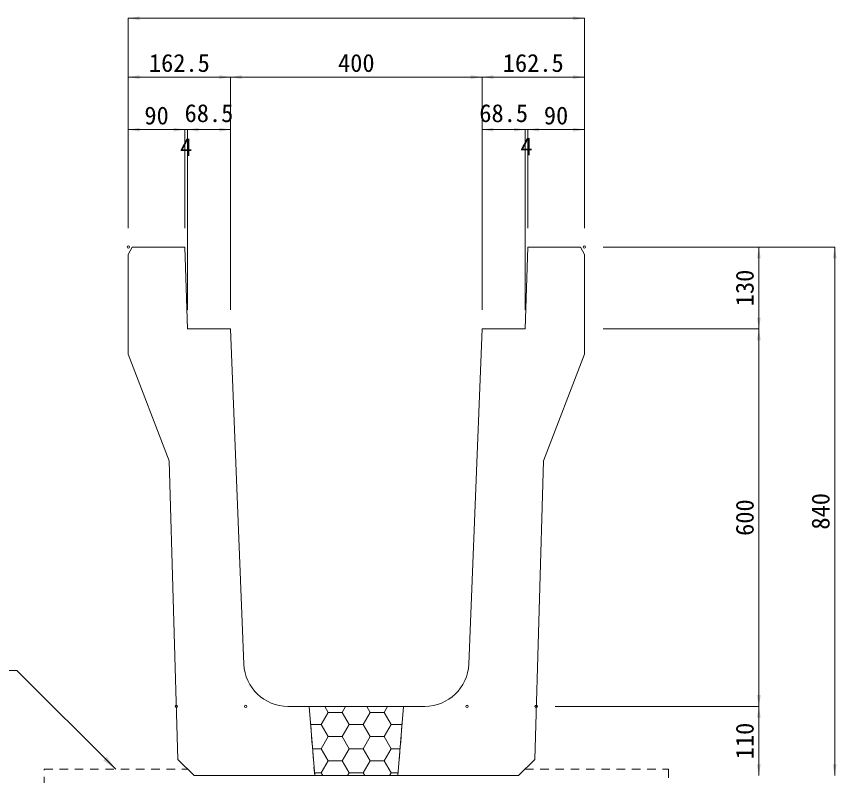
# Model space of a CAD drawing. Units: millimetres at full size; some dimension numbers follow another scale. Extents: x 190759 to 276146, y -52712 to -16236.
# Drawn here: x 243499 to 244802, y -48620 to -47414 of the extents above; entities that cross this region are included whole.
import ezdxf
from ezdxf.enums import TextEntityAlignment as Align

# ---------------------------------------------------------------- set-up
doc = ezdxf.new("R2010")
doc.units = ezdxf.units.MM
doc.header["$LTSCALE"] = 18
doc.linetypes.add('USER1', pattern=[1.35, 0.75, -0.6])
for name, color, linetype, lineweight in [('寸法線', 7, 'Continuous', 9), ('本体', 2, 'Continuous', 13), ('補助線', 8, 'Continuous', 13), ('ﾊｯﾁﾝｸﾞ', 7, 'Continuous', 5)]:
    doc.layers.add(name, color=color, linetype=linetype, lineweight=lineweight)
doc.styles.add('ＭＳ ゴシック', font='')
doc.styles.get('ＭＳ ゴシック').set_extended_font_data('MS Gothic')

# ---------------------------------------------------------------- blocks, each defined once
blk = doc.blocks.new('filled_arrow')
at = {"color": 0, "linetype": 'Continuous', "lineweight": -2}
blk.add_solid([(7.5, 1.25), (0, 0), (7.5, -1.25)], dxfattribs=at)

msp = doc.modelspace()

# ---------------------------------------------------------------- linework, layer by layer
at = {"layer": '寸法線'}
for p, q in [((243676.48, -47416.62), (244401.49, -47416.62)), ((243676.48, -47750.17), (243676.48, -47416.62)), ((244401.49, -47750.17), (244401.49, -47416.62)), ((243676.48, -47510.06), (243838.98, -47510.06)), ((243676.48, -47750.17), (243676.48, -47510.06)), ((243838.98, -47510.06), (244238.99, -47510.06)), ((243838.98, -47880.17), (243838.98, -47510.06)), ((243838.98, -47880.17), (243838.98, -47510.06)), ((244238.99, -47880.17), (244238.99, -47510.06)), ((244238.99, -47510.06), (244401.49, -47510.06)), ((244238.99, -47880.17), (244238.99, -47510.06)), ((244401.49, -47750.17), (244401.49, -47510.06)), ((243676.48, -47593.58), (243766.48, -47593.58)), ((243676.48, -47750.17), (243676.48, -47593.58)), ((243730.48, -47593.58), (243806.48, -47593.58)), ((243766.48, -47750.17), (243766.48, -47593.58)), ((243766.48, -47750.17), (243766.48, -47593.58)), ((243770.48, -47880.17), (243770.48, -47593.58)), ((243770.48, -47593.58), (243838.98, -47593.58)), ((243770.48, -47880.17), (243770.48, -47593.58)), ((243838.98, -47880.17), (243838.98, -47593.58)), ((244238.99, -47593.58), (244307.49, -47593.58)), ((244238.99, -47880.17), (244238.99, -47593.58)), ((244271.49, -47593.58), (244347.49, -47593.58)), ((244307.49, -47880.17), (244307.49, -47593.58)), ((244307.49, -47880.17), (244307.49, -47593.58)), ((244311.49, -47750.17), (244311.49, -47593.58)), ((244311.49, -47593.58), (244401.49, -47593.58)), ((244311.49, -47750.17), (244311.49, -47593.58)), ((244401.49, -47750.17), (244401.49, -47593.58)), ((244431.49, -47780.17), (244678.86, -47780.17)), ((244431.49, -47780.17), (244799.42, -47780.17)), ((244678.86, -47910.17), (244678.86, -47780.17)), ((244799.42, -48620.18), (244799.42, -47780.17)), ((244431.49, -47910.17), (244678.86, -47910.17)), ((244431.49, -47910.17), (244678.86, -47910.17)), ((244678.86, -48510.17), (244678.86, -47910.17)), ((244354.99, -48510.17), (244678.86, -48510.17)), ((244354.99, -48510.17), (244678.86, -48510.17)), ((244678.86, -48620.18), (244678.86, -48510.17))]:
    msp.add_line(p, q, dxfattribs=at)
msp.add_lwpolyline([(243656.5, -48610.17), (243499.6, -48453.27), (243283.48, -48453.27)], dxfattribs=at)
at = {"layer": '本体'}
for p, q in [((243676.48, -47792.17), (243682.48, -47780.17)), ((243682.48, -47780.17), (243766.48, -47780.17)), ((243766.48, -47780.17), (243770.48, -47910.17)), ((244311.49, -47780.17), (244307.49, -47910.17)), ((244395.49, -47780.17), (244311.49, -47780.17)), ((244401.49, -47792.17), (244395.49, -47780.17)), ((243676.48, -47950.17), (243676.48, -47792.17)), ((244401.49, -47950.17), (244401.49, -47792.17)), ((243770.48, -47910.17), (243838.98, -47910.17)), ((243860.3, -48442.97), (243838.98, -47910.17)), ((244217.67, -48442.97), (244238.99, -47910.17)), ((244307.49, -47910.17), (244238.99, -47910.17)), ((243741.48, -48120.17), (243676.48, -47950.17)), ((244336.49, -48120.17), (244401.49, -47950.17)), ((243755.48, -48594.66), (243741.48, -48120.17)), ((244336.49, -48120.17), (244322.49, -48594.66)), ((244147.73, -48510.17), (243930.24, -48510.17)), ((243780.98, -48620.17), (243755.48, -48594.66)), ((244296.98, -48620.17), (244322.49, -48594.66)), ((243780.98, -48620.17), (244296.98, -48620.17))]:
    msp.add_line(p, q, dxfattribs=at)
at = {"layer": '本体', "linetype": 'USER1', "lineweight": 9}
for p, q in [((243972.78, -48620.17), (243963.98, -48510.17)), ((244113.98, -48510.17), (244105.18, -48620.17))]:
    msp.add_line(p, q, dxfattribs=at)
at = {"layer": '本体'}
for centre, start, end in [((243930.24, -48440.17), 182.29062, 270), ((244147.73, -48440.17), 270, 357.70938)]:
    msp.add_arc(centre, 70, start, end, dxfattribs=at)
at = {"layer": '補助線'}
msp.add_lwpolyline([(243963.98, -48510.17), (244113.98, -48510.17), (244105.18, -48620.17), (243972.78, -48620.17)], close=True, dxfattribs=at)
for centre in [(243676.48, -47780.17), (244401.49, -47780.17), (243752.98, -48510.17), (243862.98, -48510.17), (244214.99, -48510.17), (244324.99, -48510.17)]:
    msp.add_circle(centre, 2, dxfattribs=at)
at = {"layer": 'ﾊｯﾁﾝｸﾞ'}
for p, q in [((243994.31, -48519.68), (243988.82, -48510.17)), ((244016.53, -48519.68), (244022.02, -48510.17)), ((244060.98, -48519.68), (244055.49, -48510.17)), ((244083.21, -48519.68), (244088.7, -48510.17)), ((243983.19, -48538.93), (243994.31, -48519.68)), ((243994.31, -48519.68), (244016.53, -48519.68)), ((244027.64, -48538.93), (244016.53, -48519.68)), ((244049.87, -48538.93), (244060.98, -48519.68)), ((244060.98, -48519.68), (244083.21, -48519.68)), ((244094.32, -48538.93), (244083.21, -48519.68)), ((243966.29, -48538.93), (243983.19, -48538.93)), ((243994.31, -48558.17), (243983.19, -48538.93)), ((244016.53, -48558.17), (244027.64, -48538.93)), ((244027.64, -48538.93), (244049.87, -48538.93)), ((244060.98, -48558.17), (244049.87, -48538.93)), ((244083.21, -48558.17), (244094.32, -48538.93)), ((244094.32, -48538.93), (244111.68, -48538.93)), ((243983.19, -48577.42), (243994.31, -48558.17)), ((243994.31, -48558.17), (244016.53, -48558.17)), ((244027.64, -48577.42), (244016.53, -48558.17)), ((244049.87, -48577.42), (244060.98, -48558.17)), ((244060.98, -48558.17), (244083.21, -48558.17)), ((244094.32, -48577.42), (244083.21, -48558.17)), ((243969.36, -48577.42), (243983.19, -48577.42)), ((243994.31, -48596.67), (243983.19, -48577.42)), ((244016.53, -48596.67), (244027.64, -48577.42)), ((244027.64, -48577.42), (244049.87, -48577.42)), ((244060.98, -48596.67), (244049.87, -48577.42)), ((244083.21, -48596.67), (244094.32, -48577.42)), ((244094.32, -48577.42), (244108.6, -48577.42)), ((243983.19, -48615.91), (243994.31, -48596.67)), ((243994.31, -48596.67), (244016.53, -48596.67)), ((244027.64, -48615.91), (244016.53, -48596.67)), ((244049.87, -48615.91), (244060.98, -48596.67)), ((244060.98, -48596.67), (244083.21, -48596.67)), ((244094.32, -48615.91), (244083.21, -48596.67)), ((243972.44, -48615.91), (243983.19, -48615.91)), ((243985.65, -48620.17), (243983.19, -48615.91)), ((244025.19, -48620.17), (244027.64, -48615.91)), ((244027.64, -48615.91), (244049.87, -48615.91)), ((244052.33, -48620.17), (244049.87, -48615.91)), ((244091.86, -48620.17), (244094.32, -48615.91)), ((244094.32, -48615.91), (244105.53, -48615.91))]:
    msp.add_line(p, q, dxfattribs=at)
at = {"layer": 'ﾊｯﾁﾝｸﾞ', "linetype": 'USER1', "lineweight": 9}
msp.add_lwpolyline([(244306.99, -48610.17), (244534.99, -48610.17), (244534.99, -48830.16), (243542.73, -48830.16), (243542.91, -48610.17), (243770.98, -48610.17)], dxfattribs=at)

# ---------------------------------------------------------------- block references
at = {"layer": '寸法線', "xscale": 2.4, "yscale": 2.4}
for p in [(243676.48, -47416.62), (243676.48, -47510.06), (243838.98, -47510.06), (244238.99, -47510.06), (243676.48, -47593.58), (243770.48, -47593.58), (243770.48, -47593.58), (244238.99, -47593.58), (244311.49, -47593.58), (244311.49, -47593.58)]:
    msp.add_blockref('filled_arrow', p, dxfattribs=at)
at = {"layer": '寸法線'}
for p, xscale, yscale, rotation in [((244401.49, -47416.62), 2.4, 2.4, 180), ((243838.98, -47510.06), 2.4, 2.4, 180), ((244238.99, -47510.06), 2.4, 2.4, 180), ((244401.49, -47510.06), 2.4, 2.4, 180), ((243766.48, -47593.58), 2.4, 2.4, 180), ((243766.48, -47593.58), 2.4, 2.4, 180), ((243838.98, -47593.58), 2.4, 2.4, 180), ((244307.49, -47593.58), 2.4, 2.4, 180), ((244307.49, -47593.58), 2.4, 2.4, 180), ((244401.49, -47593.58), 2.4, 2.4, 180), ((244678.86, -47780.17), 2.4, 2.4, 270), ((244799.42, -47780.17), 2.4, 2.4, 270), ((244678.86, -47910.17), 2.4, 2.4, 90), ((244678.86, -47910.17), 2.4, 2.4, 270), ((244678.86, -48510.17), 2.4, 2.4, 90), ((244678.86, -48510.17), 2.4, 2.4, 270), ((243656.5, -48610.17), 3.2, 3.2, 135), ((244678.86, -48620.18), 2.4, 2.4, 90), ((244799.42, -48620.18), 2.4, 2.4, 90)]:
    msp.add_blockref('filled_arrow', p, dxfattribs=dict(at, xscale=xscale, yscale=yscale, rotation=rotation))

# ---------------------------------------------------------------- texts
at = {"layer": '寸法線', "style": 'ＭＳ ゴシック'}
for s, p in [('162.5', (243757.73, -47487.56)), ('400', (244038.98, -47487.56)), ('162.5', (244320.24, -47487.56)), ('90', (243721.48, -47571.08)), ('68.5', (243804.73, -47567.33)), ('68.5', (244273.24, -47567.33)), ('90', (244356.49, -47571.08)), ('4', (243768.48, -47621.13)), ('4', (244309.49, -47620.09))]:
    msp.add_text(s, height=28.48, dxfattribs=at).set_placement(p, align=Align.MIDDLE_CENTER)
for s, p in [('130', (244656.36, -47845.17)), ('840', (244776.92, -48200.17)), ('600', (244656.36, -48210.17)), ('110', (244656.36, -48565.17))]:
    msp.add_text(s, height=28.48, rotation=90, dxfattribs=at).set_placement(p, align=Align.MIDDLE_CENTER)

doc.saveas('drawing.dxf')
